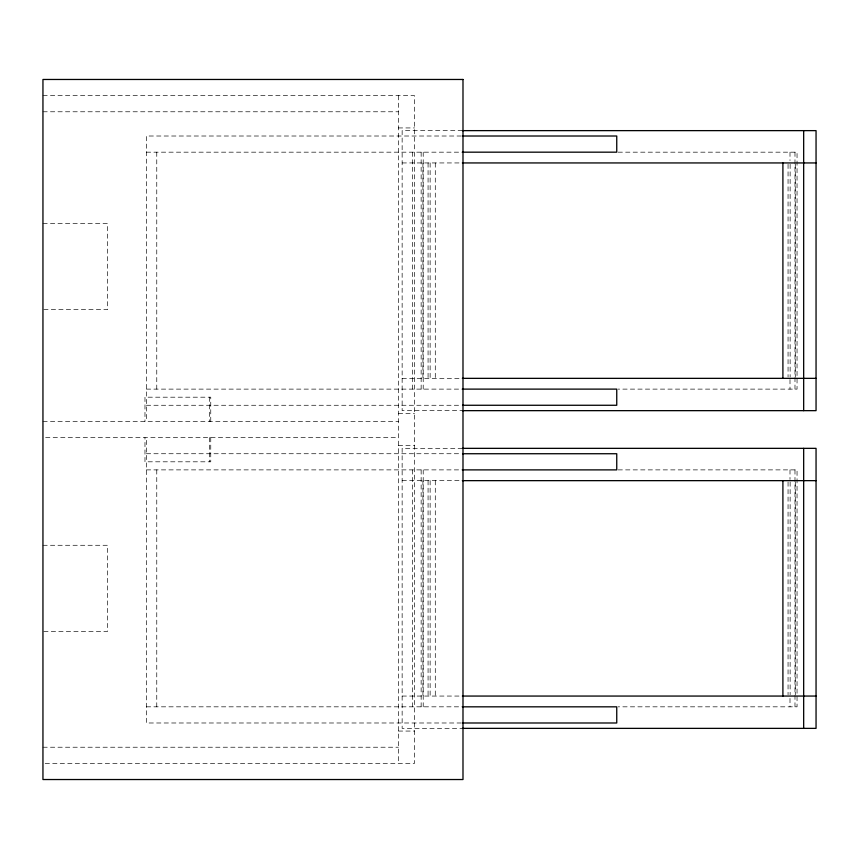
<?xml version="1.0" encoding="UTF-8"?>
<svg xmlns="http://www.w3.org/2000/svg" width="859" height="859" viewBox="0 0 859 859"><rect width="100%" height="100%" fill="white"/><g stroke="black" fill="none" stroke-linecap="round" stroke-linejoin="round"><path stroke-width="0.64" stroke-dasharray="4.29 3.22" d="M42.95 95.628L414.521 95.628L414.521 763.372L42.95 763.372M42.95 111.777L398.361 111.777M398.361 127.937L414.521 127.937M462.378 130.632L402.141 130.632L402.141 410.656L462.378 410.656M461.304 136.012L146.384 136.012L146.384 421.425M146.384 152.172L462.067 152.172M618.115 152.172L797.045 152.172L797.045 389.116L618.115 389.116M402.141 162.942L462.378 162.942M42.95 223.523L107.568 223.523L107.568 309.68L42.95 309.68M402.141 378.347L462.378 378.347M146.384 389.116L462.067 389.116M146.384 405.265L461.304 405.265M398.361 413.34L414.521 413.34M42.95 421.425L398.361 421.425M45.634 437.575L398.361 437.575M398.361 445.66L414.521 445.66M462.378 448.344L402.141 448.344L402.141 728.368L462.378 728.368M146.384 453.735L461.304 453.735M146.384 469.884L462.067 469.884M618.115 469.884L797.045 469.884L797.045 706.828L618.115 706.828M402.141 480.653L462.378 480.653M42.95 545.282L107.568 545.282L107.568 631.44L42.95 631.44M402.141 696.058L462.378 696.058M146.384 706.828L462.067 706.828M461.304 722.988L146.384 722.988L146.384 437.575M398.361 731.063L414.521 731.063M42.95 747.223L398.361 747.223M795.284 164.273L795.284 377.004M795.284 481.996L795.284 694.727M794.983 152.172L794.983 389.116M794.983 469.884L794.983 706.828M790.13 164.273L790.13 377.004M790.13 481.996L790.13 694.727M790.001 152.172L790.001 160.547M790.001 379.538L790.001 389.116M790.001 469.884L790.001 479.462M790.001 698.453L790.001 706.828M788.057 164.273L788.057 377.004M788.057 481.996L788.057 694.727M435.288 162.942L435.288 378.347M435.288 480.653L435.288 696.058M430.134 162.942L430.134 378.347M430.134 480.653L430.134 696.058M428.072 162.942L428.072 378.347M428.072 480.653L428.072 696.058M423.208 152.172L423.208 389.116M423.208 469.884L423.208 706.828M422.918 162.942L422.918 378.347M422.918 480.653L422.918 696.058M421.146 152.172L421.146 389.116M421.146 469.884L421.146 706.828M412.524 152.172L412.524 389.116M412.524 469.884L412.524 706.828M398.361 95.628L398.361 763.372M210.756 421.425L210.756 397.191L144.978 397.191L144.978 421.425M210.756 437.575L210.756 461.809L144.978 461.809L144.978 437.575M209.349 397.191L209.349 421.425M209.349 437.575L209.349 461.809M156.767 152.172L156.767 389.116M156.767 469.884L156.767 706.828"/><path stroke-width="1.29" d="M462.378 130.632L816.05 130.632L816.05 410.656L462.378 410.656M462.507 136.012L616.751 136.012L616.751 152.172L462.507 152.172M462.378 162.942L816.05 162.942M462.378 378.347L816.05 378.347M462.507 389.116L616.751 389.116L616.751 405.265L462.507 405.265M462.378 448.344L816.05 448.344L816.05 728.368L462.378 728.368M462.507 453.735L616.751 453.735L616.751 469.884L462.507 469.884M462.378 480.653L816.05 480.653M462.378 696.058L816.05 696.058M462.507 706.828L616.751 706.828L616.751 722.988L462.507 722.988M803.67 130.632L803.67 410.656M803.67 448.344L803.67 728.368M782.903 162.942L782.903 378.347M782.903 480.653L782.903 696.058M462.99 79.468L42.95 79.468L42.95 779.532L462.99 779.532L462.99 79.468"/></g></svg>
